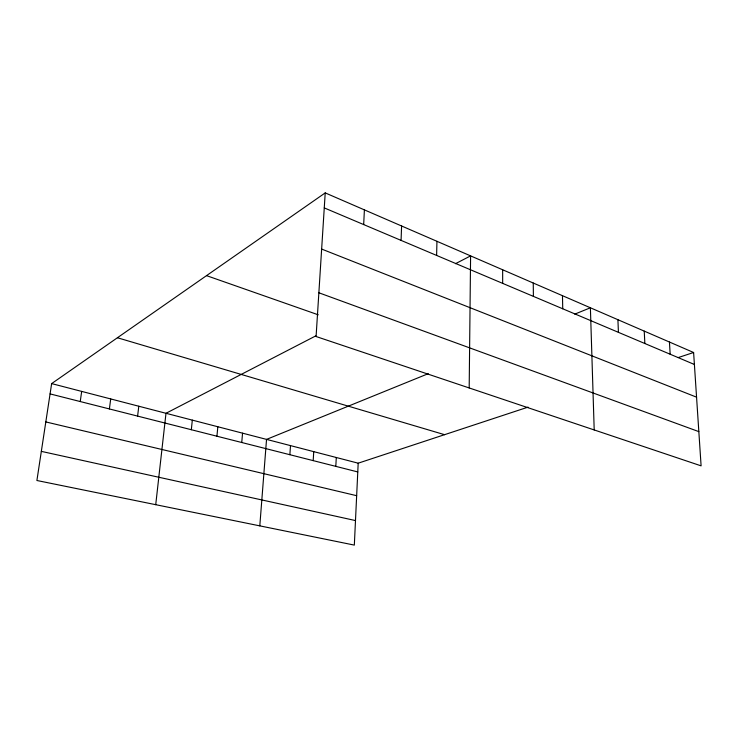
<?xml version="1.0" encoding="UTF-8"?>
<svg xmlns="http://www.w3.org/2000/svg" width="738" height="738" viewBox="0 0 738 738"><rect width="100%" height="100%" fill="white"/><g stroke="black" fill="none" stroke-linecap="round" stroke-linejoin="round"><path stroke-width="1.11" d="M469.184 387.948L470.595 255.883L455.475 263.697M436.619 255.431L436.942 241.298M401.075 240.394L401.592 225.985M528.03 407.136L358.188 463.187L354.332 545.105L36.9 480.503L51.642 383.603L325.218 192.895L693.609 352.496L701.1 465.853L316.085 336.519L325.218 192.895M363.677 224.573L364.397 209.869M335.808 466.361L336.288 457.505M313.189 460.623L313.742 451.647M289.868 454.709L290.504 445.614M259.804 525.862L266.538 439.396L428.243 373.677M241.75 442.505L242.553 433.169M216.935 436.213L217.83 426.749M191.327 429.719L192.314 420.125M155.727 504.681L165.985 413.289L315.818 335.864M137.6 416.094L138.799 406.232M109.399 408.944L110.709 398.944M80.239 401.546L81.678 391.408M574.745 314.139L590.391 307.783L594.201 429.94M678.314 357.543L693.609 352.496M41.328 451.37L355.485 520.567M45.811 421.924L356.657 495.696M50.073 393.898L357.773 471.933M51.642 383.603L358.188 463.187M117.425 337.746L444.571 434.682M206.529 275.634L318.253 314.812M318.871 292.774L698.84 431.629M321.648 249.066L696.561 397.173M324.268 207.904L694.403 364.48M669.449 342.035L670.159 354.222M644.237 331.113L644.855 343.521M617.909 319.702L618.426 332.34M562.467 295.68L562.743 308.779M533.251 283.023L533.399 296.372M502.661 269.776L502.67 283.364"/></g></svg>
